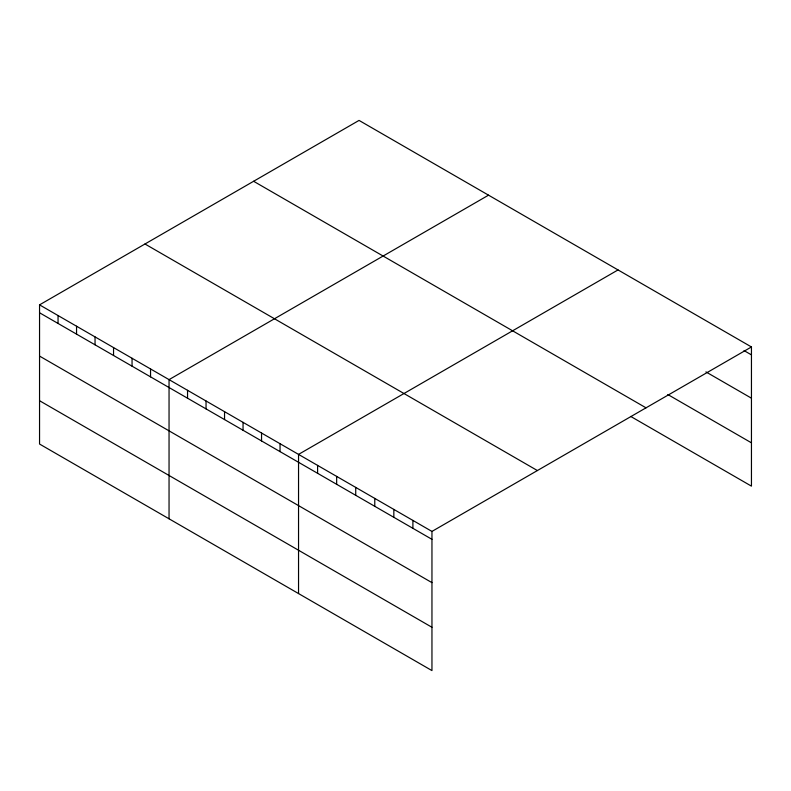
<?xml version="1.0" encoding="UTF-8"?>
<svg xmlns="http://www.w3.org/2000/svg" width="791" height="791" viewBox="0 0 791 791"><rect width="100%" height="100%" fill="white"/><g stroke="black" fill="none" stroke-linecap="round" stroke-linejoin="round"><path stroke-width="1.19" d="M431.955 582.641L431.955 531.423L39.55 304.861L39.55 444.038L431.955 670.59L431.955 582.641L39.55 356.088M630.734 416.442L751.45 486.139L751.45 346.962L359.045 120.41L39.55 304.861M488.541 195.169L169.047 379.631L169.047 518.797M618.028 269.929L298.543 454.39L298.543 593.566M431.955 531.423L751.45 346.962M744.034 350.591L751.45 354.872M705.918 371.899L751.45 398.189M667.802 394.521L751.45 442.822M253.614 181.277L646.02 407.83M144.98 243.994L537.386 470.546M39.55 312.771L431.955 539.324M39.55 400.721L431.955 627.273M412.902 520.419L412.902 528.319M393.839 509.414L393.839 517.324M374.776 498.409L374.776 506.319M355.723 487.404L355.723 495.314M336.659 476.4L336.659 484.31M317.596 465.395L317.596 473.305M280.044 443.711L280.044 451.621M261.544 433.033L261.544 440.933M243.045 422.345L243.045 430.255M224.545 411.666L224.545 419.576M206.046 400.988L206.046 408.898M187.546 390.309L187.546 398.219M150.547 368.942L150.547 376.852M132.048 358.264L132.048 366.174M113.548 347.585L113.548 355.495M95.049 336.907L95.049 344.817M76.549 326.228L76.549 334.138M58.05 315.55L58.05 323.45"/></g></svg>
